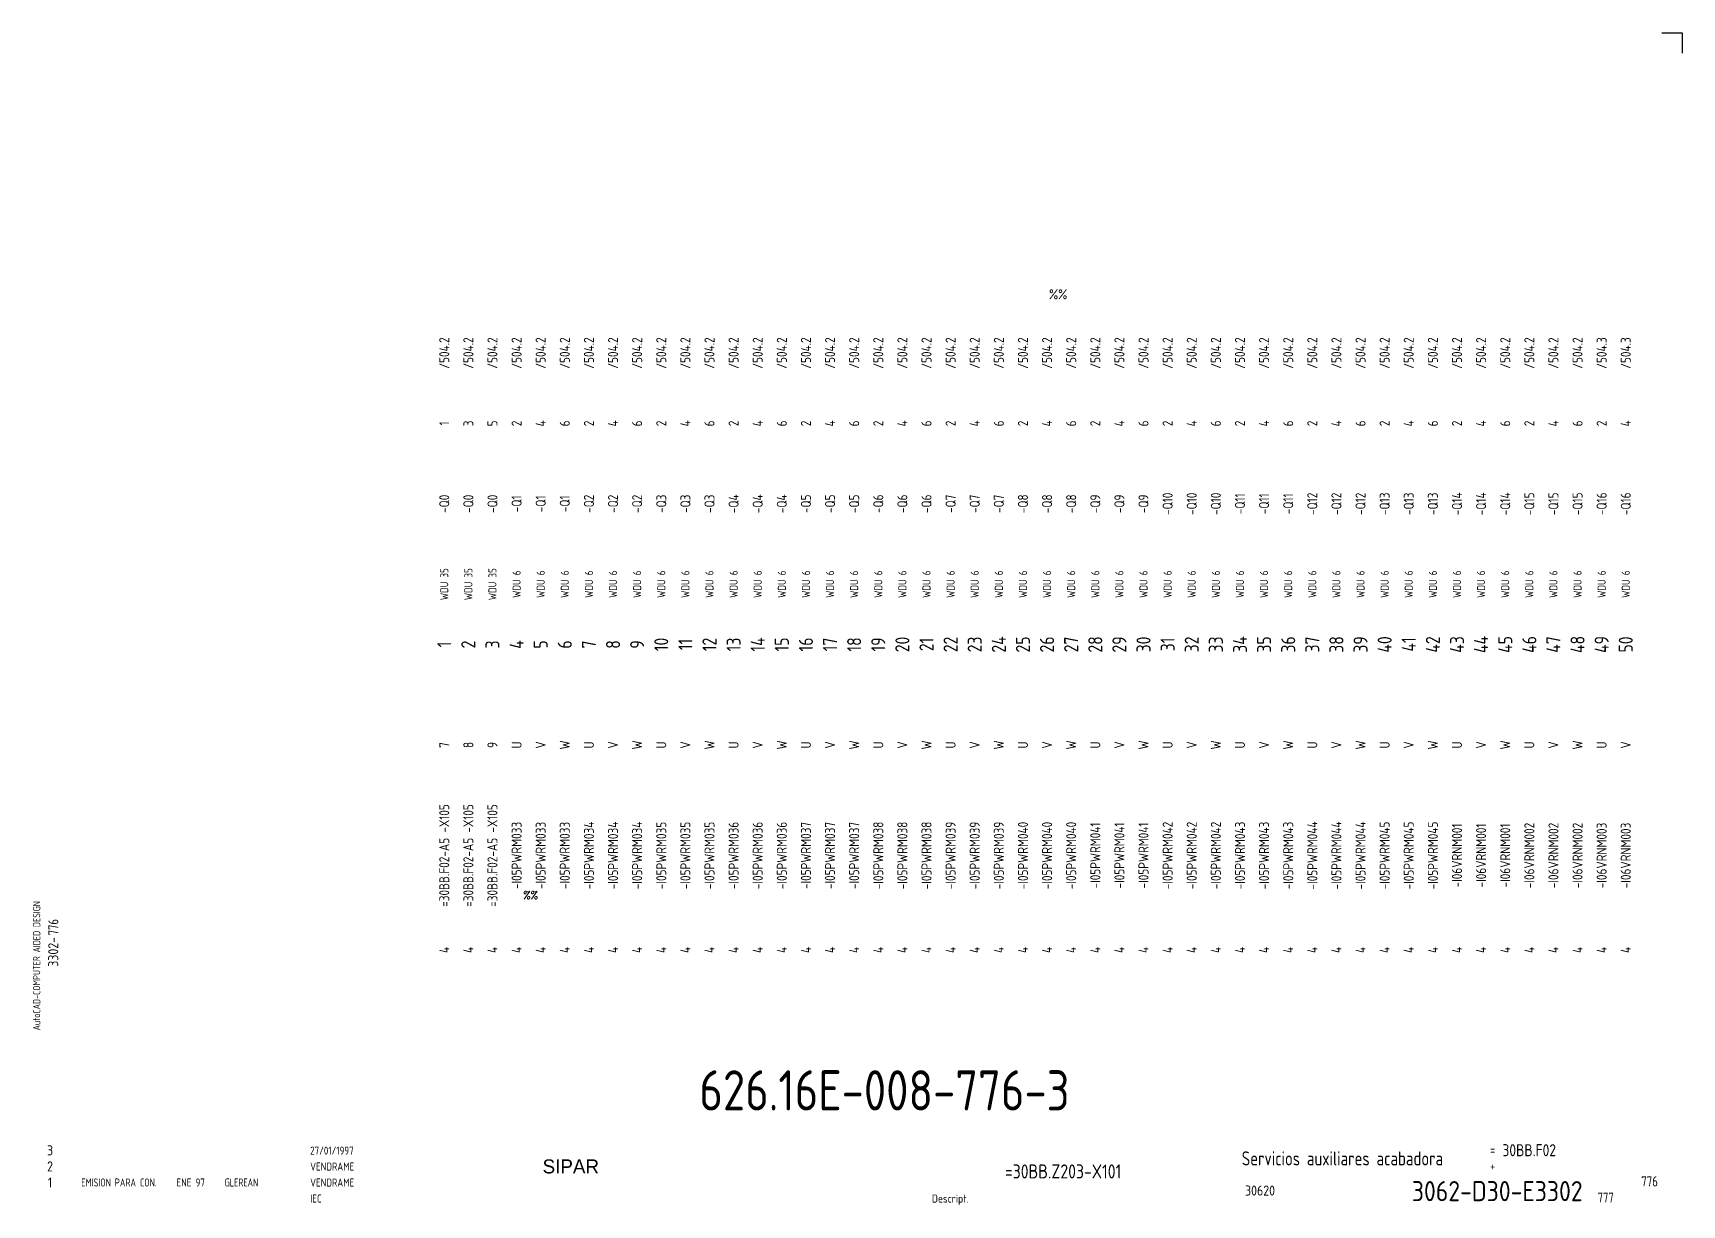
# Model space of a CAD drawing. Extents: x 10 to 420, y 5 to 297.
import ezdxf
from ezdxf.enums import TextEntityAlignment as Align

# ---------------------------------------------------------------- set-up
doc = ezdxf.new("R2010")
doc.units = 0
doc.header["$LTSCALE"] = 8
doc.header["$MEASUREMENT"] = 0
doc.layers.get('0').update_dxf_attribs({"linetype": 'CONTINUOUS'})
doc.layers.add('CART', color=7, linetype='CONTINUOUS')
doc.styles.add('DIN', font='DIN', dxfattribs={"width": 0.85})
doc.styles.add('SIMPLEX', font='SIMPLEX', dxfattribs={"width": 0.9})
doc.styles.add('UNIV', font='UNIV')

# ---------------------------------------------------------------- blocks, each defined once
blk = doc.blocks.new('WB-FG100')
at = {"layer": 'CART', "color": 1}
for p, q in [((415, 297), (420, 297)), ((420, 297), (420, 292))]:
    blk.add_line(p, q, dxfattribs=at)
at = {"layer": 'CART', "color": 1, "style": 'DIN', "width": 0.8}
blk.add_text('AutoCAD-COMPUTER AIDED DESIGN', height=1.8, rotation=90, dxfattribs=at).set_placement((11.47, 48.84))
at = {"layer": 'CART', "color": 3, "style": 'DIN', "width": 0.8}
for s, p in [('=', (372.24, 17.91)), ('+', (372.24, 13.87))]:
    blk.add_text(s, height=2.5, dxfattribs=at).set_placement(p)
at = {"layer": 'CART', "color": 7, "style": 'DIN', "width": 0.9}
blk.add_attdef('FILE', text='', height=2.5, rotation=90, dxfattribs=at).set_placement((15.95, 68.38), align=Align.CENTER)
for tag, p in [('MOD-3', (13.92, 19)), ('MOD-2', (13.92, 15)), ('MOD-1', (13.92, 11)), ('NR.COMMESSA', (315, 9))]:
    blk.add_attdef(tag, text='', height=2.5, dxfattribs=at).set_placement(p, align=Align.MIDDLE)
at = {"layer": 'CART', "color": 7, "style": 'DIN'}
for tag, width, p in [('REV-3', 0.9, (21.66, 19)), ('DATA-3', 0.9, (45.37, 19)), ('NOME-3', 0.9, (57.37, 19)), ('REV-2', 0.9, (21.66, 15)), ('DATA-2', 0.9, (45.37, 15)), ('NOME-2', 0.9, (57.37, 15)), ('REV-1', 0.9, (21.66, 11)), ('DATA-1', 0.9, (45.37, 11)), ('NOME-1', 0.7, (57.37, 11))]:
    blk.add_attdef(tag, text='', height=2, dxfattribs=dict(at, width=width)).set_placement(p, align=Align.MIDDLE_LEFT)
at = {"layer": 'CART', "color": 7, "style": 'DIN', "width": 0.9}
for tag, p, height in [('DATA', (78.64, 17.94), 2), ('ESECUTORE', (78.64, 13.97), 2), ('CONTROLLORE', (78.64, 9.99), 2), ('SEGUE', (398.93, 5.65), 2.8), ('NORMA', (78.64, 6.01), 2)]:
    blk.add_attdef(tag, p, '', height=height, dxfattribs=at)
at = {"layer": 'CART', "color": 2, "style": 'DIN', "width": 0.9}
for tag, p in [('TITOLO-1/3', (266.5, 18.23)), ('TITOLO-1/2', (266.5, 15.73)), ('TITOLO-2/3', (266.5, 13.18)), ('TITOLO-2/2', (266.5, 10.68)), ('TITOLO-3/3', (266.5, 8.13))]:
    blk.add_attdef(tag, text='', height=3.5, dxfattribs=at).set_placement(p, align=Align.MIDDLE)
at = {"layer": 'CART', "color": 3, "style": 'DIN', "width": 0.9}
blk.add_attdef('ASSIEME', text='', height=3.5, dxfattribs=at).set_placement((334, 17), align=Align.MIDDLE)
at = {"layer": 'CART', "color": 3, "style": 'DIN', "width": 0.85}
for tag, p in [('=', (375.33, 16.63)), ('+', (375.33, 12.76))]:
    blk.add_attdef(tag, text='', height=3, dxfattribs=at).set_placement(p, align=Align.BOTTOM_LEFT)
at = {"layer": 'CART', "color": 3, "style": 'DIN', "width": 0.9}
blk.add_attdef('FOGLIO', text='', height=2.8, dxfattribs=at).set_placement((414.2, 9.56), align=Align.RIGHT)
at = {"layer": 'CART', "color": 2, "style": 'DIN', "width": 0.9}
blk.add_attdef('DISEGNO', text='', height=5, dxfattribs=at).set_placement((395.27, 6.35), align=Align.RIGHT)
at = {"layer": 'CART', "color": 1, "style": 'DIN', "width": 0.9}
blk.add_attdef('TIPOLOGIA', (233.37, 6), '', height=2, dxfattribs=at)

msp = doc.modelspace()

# ---------------------------------------------------------------- block references
at = {"layer": 'CART'}
ref = msp.add_blockref('WB-FG100', (0, 0), dxfattribs=at)
ref.add_attrib('TIPOLOGIA', 'Descript.', (233.37, 6), dxfattribs={"color": 1, "height": 2, "style": 'DIN', "width": 0.9})
ref.add_attrib('ASSIEME', 'Servicios auxiliares acabadora', dxfattribs={"color": 3, "height": 3.5, "style": 'DIN', "width": 0.8}).set_placement((335.5, 17), align=Align.MIDDLE)
ref.add_attrib('=', '30BB.F02', dxfattribs={"color": 3, "height": 3, "style": 'DIN', "width": 0.85}).set_placement((375.33, 16.63), align=Align.BOTTOM_LEFT)
ref.add_attrib('NR.COMMESSA', '30620', dxfattribs={"color": 7, "height": 2.5, "style": 'DIN', "width": 0.9}).set_placement((315, 9), align=Align.MIDDLE)
ref.add_attrib('DISEGNO', '3062-D30-E3302', dxfattribs={"color": 2, "height": 5, "style": 'DIN', "width": 0.9}).set_placement((395.27, 6.35), align=Align.RIGHT)
ref.add_attrib('DATA', '27/01/1997', (78.64, 17.94), dxfattribs={"color": 7, "height": 2, "style": 'DIN', "width": 0.85})
ref.add_attrib('ESECUTORE', 'VENDRAME', (78.64, 13.97), dxfattribs={"color": 7, "height": 2, "style": 'DIN', "width": 0.85})
ref.add_attrib('CONTROLLORE', 'VENDRAME', (78.64, 9.99), dxfattribs={"color": 7, "height": 2, "style": 'DIN', "width": 0.85})
ref.add_attrib('NORMA', 'IEC', (78.64, 6.01), dxfattribs={"color": 7, "height": 2, "style": 'DIN', "width": 0.85})
ref.add_attrib('MOD-1', '1', dxfattribs={"color": 7, "height": 2.5, "style": 'DIN', "width": 0.9}).set_placement((13.92, 11), align=Align.MIDDLE)
ref.add_attrib('REV-1', 'EMISION PARA CON.', dxfattribs={"color": 7, "height": 2, "style": 'DIN', "width": 0.8}).set_placement((21.66, 11), align=Align.MIDDLE_LEFT)
ref.add_attrib('DATA-1', 'ENE 97', dxfattribs={"color": 7, "height": 2, "style": 'DIN', "width": 0.85}).set_placement((45.37, 11), align=Align.MIDDLE_LEFT)
ref.add_attrib('NOME-1', 'GLEREAN', dxfattribs={"color": 7, "height": 2, "style": 'DIN', "width": 0.7}).set_placement((57.37, 11), align=Align.MIDDLE_LEFT)
ref.add_attrib('MOD-2', '2', dxfattribs={"color": 7, "height": 2.5, "style": 'DIN', "width": 0.9}).set_placement((13.92, 15), align=Align.MIDDLE)
ref.add_attrib('MOD-3', '3', dxfattribs={"color": 7, "height": 2.5, "style": 'DIN', "width": 0.9}).set_placement((13.92, 19), align=Align.MIDDLE)
ref.add_attrib('FILE', '3302-', dxfattribs={"color": 7, "height": 2.5, "rotation": 90, "style": 'DIN', "width": 0.9}).set_placement((15.95, 68.38), align=Align.CENTER)

# ---------------------------------------------------------------- texts
at = {"style": 'DIN'}
for s, width, p in [('%%', 0.85, (262.5, 230.75)), ('777', 0.8, (399, 6))]:
    msp.add_text(s, height=2.5, dxfattribs=dict(at, width=width)).set_placement(p)
at = {"style": 'DIN', "width": 0.85}
for s, height, p in [('/504.2', 2.5, (112, 217.36)), ('/504.2', 2.5, (118, 217.36)), ('/504.2', 2.5, (124, 217.36)), ('/504.2', 2.5, (130, 217.36)), ('/504.2', 2.5, (136, 217.36)), ('/504.2', 2.5, (142, 217.36)), ('/504.2', 2.5, (148, 217.36)), ('/504.2', 2.5, (154, 217.36)), ('/504.2', 2.5, (160, 217.36)), ('/504.2', 2.5, (166, 217.36)), ('/504.2', 2.5, (172, 217.36)), ('/504.2', 2.5, (178, 217.36)), ('/504.2', 2.5, (184, 217.36)), ('/504.2', 2.5, (190, 217.36)), ('/504.2', 2.5, (196, 217.36)), ('/504.2', 2.5, (202, 217.36)), ('/504.2', 2.5, (208, 217.36)), ('/504.2', 2.5, (214, 217.36)), ('/504.2', 2.5, (220, 217.36)), ('/504.2', 2.5, (226, 217.36)), ('/504.2', 2.5, (232, 217.36)), ('/504.2', 2.5, (238, 217.36)), ('/504.2', 2.5, (244, 217.36)), ('/504.2', 2.5, (250, 217.36)), ('/504.2', 2.5, (256, 217.36)), ('/504.2', 2.5, (262, 217.36)), ('/504.2', 2.5, (268, 217.36)), ('/504.2', 2.5, (274, 217.36)), ('/504.2', 2.5, (280, 217.36)), ('/504.2', 2.5, (286, 217.36)), ('/504.2', 2.5, (292, 217.36)), ('/504.2', 2.5, (298, 217.36)), ('/504.2', 2.5, (304, 217.36)), ('/504.2', 2.5, (310, 217.36)), ('/504.2', 2.5, (316, 217.36)), ('/504.2', 2.5, (322, 217.36)), ('/504.2', 2.5, (328, 217.36)), ('/504.2', 2.5, (334, 217.36)), ('/504.2', 2.5, (340, 217.36)), ('/504.2', 2.5, (346, 217.36)), ('/504.2', 2.5, (352, 217.36)), ('/504.2', 2.5, (358, 217.36)), ('/504.2', 2.5, (364, 217.36)), ('/504.2', 2.5, (370, 217.36)), ('/504.2', 2.5, (376, 217.36)), ('/504.2', 2.5, (382, 217.36)), ('/504.2', 2.5, (388, 217.36)), ('/504.2', 2.5, (394, 217.36)), ('/504.3', 2.5, (400, 217.36)), ('/504.3', 2.5, (406, 217.36)), ('1', 2.5, (112, 199.86)), ('3', 2.5, (118, 199.86)), ('5', 2.5, (124, 199.86)), ('2', 2.5, (130, 199.86)), ('4', 2.5, (136, 199.86)), ('6', 2.5, (142, 199.86)), ('2', 2.5, (148, 199.86)), ('4', 2.5, (154, 199.86)), ('6', 2.5, (160, 199.86)), ('2', 2.5, (166, 199.86)), ('4', 2.5, (172, 199.86)), ('6', 2.5, (178, 199.86)), ('2', 2.5, (184, 199.86)), ('4', 2.5, (190, 199.86)), ('6', 2.5, (196, 199.86)), ('2', 2.5, (202, 199.86)), ('4', 2.5, (208, 199.86)), ('6', 2.5, (214, 199.86)), ('2', 2.5, (220, 199.86)), ('4', 2.5, (226, 199.86)), ('6', 2.5, (232, 199.86)), ('2', 2.5, (238, 199.86)), ('4', 2.5, (244, 199.86)), ('6', 2.5, (250, 199.86)), ('2', 2.5, (256, 199.86)), ('4', 2.5, (262, 199.86)), ('6', 2.5, (268, 199.86)), ('2', 2.5, (274, 199.86)), ('4', 2.5, (280, 199.86)), ('6', 2.5, (286, 199.86)), ('2', 2.5, (292, 199.86)), ('4', 2.5, (298, 199.86)), ('6', 2.5, (304, 199.86)), ('2', 2.5, (310, 199.86)), ('4', 2.5, (316, 199.86)), ('6', 2.5, (322, 199.86)), ('2', 2.5, (328, 199.86)), ('4', 2.5, (334, 199.86)), ('6', 2.5, (340, 199.86)), ('2', 2.5, (346, 199.86)), ('4', 2.5, (352, 199.86)), ('6', 2.5, (358, 199.86)), ('2', 2.5, (364, 199.86)), ('4', 2.5, (370, 199.86)), ('6', 2.5, (376, 199.86)), ('2', 2.5, (382, 199.86)), ('4', 2.5, (388, 199.86)), ('6', 2.5, (394, 199.86)), ('2', 2.5, (400, 199.86)), ('4', 2.5, (406, 199.86)), ('-Q0', 2.5, (112, 179.86)), ('-Q0', 2.5, (118, 179.86)), ('-Q0', 2.5, (124, 179.86)), ('-Q1', 2.5, (130, 179.86)), ('-Q1', 2.5, (136, 179.86)), ('-Q1', 2.5, (142, 179.86)), ('-Q2', 2.5, (148, 179.86)), ('-Q2', 2.5, (154, 179.86)), ('-Q2', 2.5, (160, 179.86)), ('-Q3', 2.5, (166, 179.86)), ('-Q3', 2.5, (172, 179.86)), ('-Q3', 2.5, (178, 179.86)), ('-Q4', 2.5, (184, 179.86)), ('-Q4', 2.5, (190, 179.86)), ('-Q4', 2.5, (196, 179.86)), ('-Q5', 2.5, (202, 179.86)), ('-Q5', 2.5, (208, 179.86)), ('-Q5', 2.5, (214, 179.86)), ('-Q6', 2.5, (220, 179.86)), ('-Q6', 2.5, (226, 179.86)), ('-Q6', 2.5, (232, 179.86)), ('-Q7', 2.5, (238, 179.86)), ('-Q7', 2.5, (244, 179.86)), ('-Q7', 2.5, (250, 179.86)), ('-Q8', 2.5, (256, 179.86)), ('-Q8', 2.5, (262, 179.86)), ('-Q8', 2.5, (268, 179.86)), ('-Q9', 2.5, (274, 179.86)), ('-Q9', 2.5, (280, 179.86)), ('-Q9', 2.5, (286, 179.86)), ('-Q10', 2.5, (292, 179.86)), ('-Q10', 2.5, (298, 179.86)), ('-Q10', 2.5, (304, 179.86)), ('-Q11', 2.5, (310, 179.86)), ('-Q11', 2.5, (316, 179.86)), ('-Q11', 2.5, (322, 179.86)), ('-Q12', 2.5, (328, 179.86)), ('-Q12', 2.5, (334, 179.86)), ('-Q12', 2.5, (340, 179.86)), ('-Q13', 2.5, (346, 179.86)), ('-Q13', 2.5, (352, 179.86)), ('-Q13', 2.5, (358, 179.86)), ('-Q14', 2.5, (364, 179.86)), ('-Q14', 2.5, (370, 179.86)), ('-Q14', 2.5, (376, 179.86)), ('-Q15', 2.5, (382, 179.86)), ('-Q15', 2.5, (388, 179.86)), ('-Q15', 2.5, (394, 179.86)), ('-Q16', 2.5, (400, 179.86)), ('-Q16', 2.5, (406, 179.86)), ('WDU 35', 2, (112, 159.86)), ('WDU 35', 2, (118, 159.86)), ('WDU 35', 2, (124, 159.86)), ('WDU 6', 2, (130, 159.86)), ('WDU 6', 2, (136, 159.86)), ('WDU 6', 2, (142, 159.86)), ('WDU 6', 2, (148, 159.86)), ('WDU 6', 2, (154, 159.86)), ('WDU 6', 2, (160, 159.86)), ('WDU 6', 2, (166, 159.86)), ('WDU 6', 2, (172, 159.86)), ('WDU 6', 2, (178, 159.86)), ('WDU 6', 2, (184, 159.86)), ('WDU 6', 2, (190, 159.86)), ('WDU 6', 2, (196, 159.86)), ('WDU 6', 2, (202, 159.86)), ('WDU 6', 2, (208, 159.86)), ('WDU 6', 2, (214, 159.86)), ('WDU 6', 2, (220, 159.86)), ('WDU 6', 2, (226, 159.86)), ('WDU 6', 2, (232, 159.86)), ('WDU 6', 2, (238, 159.86)), ('WDU 6', 2, (244, 159.86)), ('WDU 6', 2, (250, 159.86)), ('WDU 6', 2, (256, 159.86)), ('WDU 6', 2, (262, 159.86)), ('WDU 6', 2, (268, 159.86)), ('WDU 6', 2, (274, 159.86)), ('WDU 6', 2, (280, 159.86)), ('WDU 6', 2, (286, 159.86)), ('WDU 6', 2, (292, 159.86)), ('WDU 6', 2, (298, 159.86)), ('WDU 6', 2, (304, 159.86)), ('WDU 6', 2, (310, 159.86)), ('WDU 6', 2, (316, 159.86)), ('WDU 6', 2, (322, 159.86)), ('WDU 6', 2, (328, 159.86)), ('WDU 6', 2, (334, 159.86)), ('WDU 6', 2, (340, 159.86)), ('WDU 6', 2, (346, 159.86)), ('WDU 6', 2, (352, 159.86)), ('WDU 6', 2, (358, 159.86)), ('WDU 6', 2, (364, 159.86)), ('WDU 6', 2, (370, 159.86)), ('WDU 6', 2, (376, 159.86)), ('WDU 6', 2, (382, 159.86)), ('WDU 6', 2, (388, 159.86)), ('WDU 6', 2, (394, 159.86)), ('WDU 6', 2, (400, 159.86)), ('WDU 6', 2, (406, 159.86)), ('7', 2.5, (112, 119.86)), ('8', 2.5, (118, 119.86)), ('9', 2.5, (124, 119.86)), ('U', 2.5, (130, 119.86)), ('V', 2.5, (136, 119.86)), ('W', 2.5, (142, 119.86)), ('U', 2.5, (148, 119.86)), ('V', 2.5, (154, 119.86)), ('W', 2.5, (160, 119.86)), ('U', 2.5, (166, 119.86)), ('V', 2.5, (172, 119.86)), ('W', 2.5, (178, 119.86)), ('U', 2.5, (184, 119.86)), ('V', 2.5, (190, 119.86)), ('W', 2.5, (196, 119.86)), ('U', 2.5, (202, 119.86)), ('V', 2.5, (208, 119.86)), ('W', 2.5, (214, 119.86)), ('U', 2.5, (220, 119.86)), ('V', 2.5, (226, 119.86)), ('W', 2.5, (232, 119.86)), ('U', 2.5, (238, 119.86)), ('V', 2.5, (244, 119.86)), ('W', 2.5, (250, 119.86)), ('U', 2.5, (256, 119.86)), ('V', 2.5, (262, 119.86)), ('W', 2.5, (268, 119.86)), ('U', 2.5, (274, 119.86)), ('V', 2.5, (280, 119.86)), ('W', 2.5, (286, 119.86)), ('U', 2.5, (292, 119.86)), ('V', 2.5, (298, 119.86)), ('W', 2.5, (304, 119.86)), ('U', 2.5, (310, 119.86)), ('V', 2.5, (316, 119.86)), ('W', 2.5, (322, 119.86)), ('U', 2.5, (328, 119.86)), ('V', 2.5, (334, 119.86)), ('W', 2.5, (340, 119.86)), ('U', 2.5, (346, 119.86)), ('V', 2.5, (352, 119.86)), ('W', 2.5, (358, 119.86)), ('U', 2.5, (364, 119.86)), ('V', 2.5, (370, 119.86)), ('W', 2.5, (376, 119.86)), ('U', 2.5, (382, 119.86)), ('V', 2.5, (388, 119.86)), ('W', 2.5, (394, 119.86)), ('U', 2.5, (400, 119.86)), ('V', 2.5, (406, 119.86)), ('=30BB.F02-A5 -X105', 2.5, (112, 92.36)), ('=30BB.F02-A5 -X105', 2.5, (118, 92.36)), ('=30BB.F02-A5 -X105', 2.5, (124, 92.36)), ('-I05PWRM033', 2.5, (130, 92.36)), ('-I05PWRM033', 2.5, (136, 92.36)), ('-I05PWRM033', 2.5, (142, 92.36)), ('-I05PWRM034', 2.5, (148, 92.36)), ('-I05PWRM034', 2.5, (154, 92.36)), ('-I05PWRM034', 2.5, (160, 92.36)), ('-I05PWRM035', 2.5, (166, 92.36)), ('-I05PWRM035', 2.5, (172, 92.36)), ('-I05PWRM035', 2.5, (178, 92.36)), ('-I05PWRM036', 2.5, (184, 92.36)), ('-I05PWRM036', 2.5, (190, 92.36)), ('-I05PWRM036', 2.5, (196, 92.36)), ('-I05PWRM037', 2.5, (202, 92.36)), ('-I05PWRM037', 2.5, (208, 92.36)), ('-I05PWRM037', 2.5, (214, 92.36)), ('-I05PWRM038', 2.5, (220, 92.36)), ('-I05PWRM038', 2.5, (226, 92.36)), ('-I05PWRM038', 2.5, (232, 92.36)), ('-I05PWRM039', 2.5, (238, 92.36)), ('-I05PWRM039', 2.5, (244, 92.36)), ('-I05PWRM039', 2.5, (250, 92.36)), ('-I05PWRM040', 2.5, (256, 92.36)), ('-I05PWRM040', 2.5, (262, 92.36)), ('-I05PWRM040', 2.5, (268, 92.36)), ('-I05PWRM041', 2.5, (274, 92.36)), ('-I05PWRM041', 2.5, (280, 92.36)), ('-I05PWRM041', 2.5, (286, 92.36)), ('-I05PWRM042', 2.5, (292, 92.36)), ('-I05PWRM042', 2.5, (298, 92.36)), ('-I05PWRM042', 2.5, (304, 92.36)), ('-I05PWRM043', 2.5, (310, 92.36)), ('-I05PWRM043', 2.5, (316, 92.36)), ('-I05PWRM043', 2.5, (322, 92.36)), ('-I05PWRM044', 2.5, (328, 92.36)), ('-I05PWRM044', 2.5, (334, 92.36)), ('-I05PWRM044', 2.5, (340, 92.36)), ('-I05PWRM045', 2.5, (346, 92.36)), ('-I05PWRM045', 2.5, (352, 92.36)), ('-I05PWRM045', 2.5, (358, 92.36)), ('-I06VRNM001', 2.5, (364, 92.36)), ('-I06VRNM001', 2.5, (370, 92.36)), ('-I06VRNM001', 2.5, (376, 92.36)), ('-I06VRNM002', 2.5, (382, 92.36)), ('-I06VRNM002', 2.5, (388, 92.36)), ('-I06VRNM002', 2.5, (394, 92.36)), ('-I06VRNM003', 2.5, (400, 92.36)), ('-I06VRNM003', 2.5, (406, 92.36)), ('4', 2.5, (112, 68.86)), ('4', 2.5, (118, 68.86)), ('4', 2.5, (124, 68.86)), ('4', 2.5, (130, 68.86)), ('4', 2.5, (136, 68.86)), ('4', 2.5, (142, 68.86)), ('4', 2.5, (148, 68.86)), ('4', 2.5, (154, 68.86)), ('4', 2.5, (160, 68.86)), ('4', 2.5, (166, 68.86)), ('4', 2.5, (172, 68.86)), ('4', 2.5, (178, 68.86)), ('4', 2.5, (184, 68.86)), ('4', 2.5, (190, 68.86)), ('4', 2.5, (196, 68.86)), ('4', 2.5, (202, 68.86)), ('4', 2.5, (208, 68.86)), ('4', 2.5, (214, 68.86)), ('4', 2.5, (220, 68.86)), ('4', 2.5, (226, 68.86)), ('4', 2.5, (232, 68.86)), ('4', 2.5, (238, 68.86)), ('4', 2.5, (244, 68.86)), ('4', 2.5, (250, 68.86)), ('4', 2.5, (256, 68.86)), ('4', 2.5, (262, 68.86)), ('4', 2.5, (268, 68.86)), ('4', 2.5, (274, 68.86)), ('4', 2.5, (280, 68.86)), ('4', 2.5, (286, 68.86)), ('4', 2.5, (292, 68.86)), ('4', 2.5, (298, 68.86)), ('4', 2.5, (304, 68.86)), ('4', 2.5, (310, 68.86)), ('4', 2.5, (316, 68.86)), ('4', 2.5, (322, 68.86)), ('4', 2.5, (328, 68.86)), ('4', 2.5, (334, 68.86)), ('4', 2.5, (340, 68.86)), ('4', 2.5, (346, 68.86)), ('4', 2.5, (352, 68.86)), ('4', 2.5, (358, 68.86)), ('4', 2.5, (364, 68.86)), ('4', 2.5, (370, 68.86)), ('4', 2.5, (376, 68.86)), ('4', 2.5, (382, 68.86)), ('4', 2.5, (388, 68.86)), ('4', 2.5, (394, 68.86)), ('4', 2.5, (400, 68.86)), ('4', 2.5, (406, 68.86))]:
    msp.add_text(s, height=height, rotation=90, dxfattribs=at).set_placement(p, align=Align.MIDDLE)
at = {"color": 6, "style": 'DIN', "width": 0.85}
for s, p in [('1', (112, 144.86)), ('2', (118, 144.86)), ('3', (124, 144.86)), ('4', (130, 144.86)), ('5', (136, 144.86)), ('6', (142, 144.86)), ('7', (148, 144.86)), ('8', (154, 144.86)), ('9', (160, 144.86)), ('10', (166, 144.86)), ('11', (172, 144.86)), ('12', (178, 144.86)), ('13', (184, 144.86)), ('14', (190, 144.86)), ('15', (196, 144.86)), ('16', (202, 144.86)), ('17', (208, 144.86)), ('18', (214, 144.86)), ('19', (220, 144.86)), ('20', (226, 144.86)), ('21', (232, 144.86)), ('22', (238, 144.86)), ('23', (244, 144.86)), ('24', (250, 144.86)), ('25', (256, 144.86)), ('26', (262, 144.86)), ('27', (268, 144.86)), ('28', (274, 144.86)), ('29', (280, 144.86)), ('30', (286, 144.86)), ('31', (292, 144.86)), ('32', (298, 144.86)), ('33', (304, 144.86)), ('34', (310, 144.86)), ('35', (316, 144.86)), ('36', (322, 144.86)), ('37', (328, 144.86)), ('38', (334, 144.86)), ('39', (340, 144.86)), ('40', (346, 144.86)), ('41', (352, 144.86)), ('42', (358, 144.86)), ('43', (364, 144.86)), ('44', (370, 144.86)), ('45', (376, 144.86)), ('46', (382, 144.86)), ('47', (388, 144.86)), ('48', (394, 144.86)), ('49', (400, 144.86)), ('50', (406, 144.86))]:
    msp.add_text(s, height=3.5, rotation=90, dxfattribs=at).set_placement(p, align=Align.MIDDLE)
at = {"color": 7, "linetype": 'Continuous', "style": 'SIMPLEX', "width": 0.9}
msp.add_text('%%', height=2, dxfattribs=at).set_placement((133.5, 82.5), align=Align.MIDDLE)
at = {"style": 'DIN', "width": 0.8}
msp.add_text('776', height=2.5, rotation=90, dxfattribs=at).set_placement((16, 72.5))
at = {"color": 3, "style": 'DIN', "width": 0.85}
msp.add_text('=30BB.Z203-X101', height=3.5, dxfattribs=at).set_placement((266, 12), align=Align.CENTER)
at = {"color": 3, "style": 'DIN', "width": 0.8}
msp.add_text('776', height=2.56, dxfattribs=at).set_placement((414, 10), align=Align.RIGHT)
at = {"color": 2, "insert": (175.47, 38.92), "char_height": 10, "width": 111.0411, "attachment_point": 1, "style": 'DIN'}
msp.add_mtext('\\pt110;626.16E-008-776-3', dxfattribs=at)
at = {"layer": 'CART', "color": 2, "linetype": 'Continuous', "style": 'UNIV'}
msp.add_text('SIPAR', height=3.5, dxfattribs=at).set_placement((143.5, 13.25), align=Align.CENTER)

doc.saveas('drawing.dxf')
